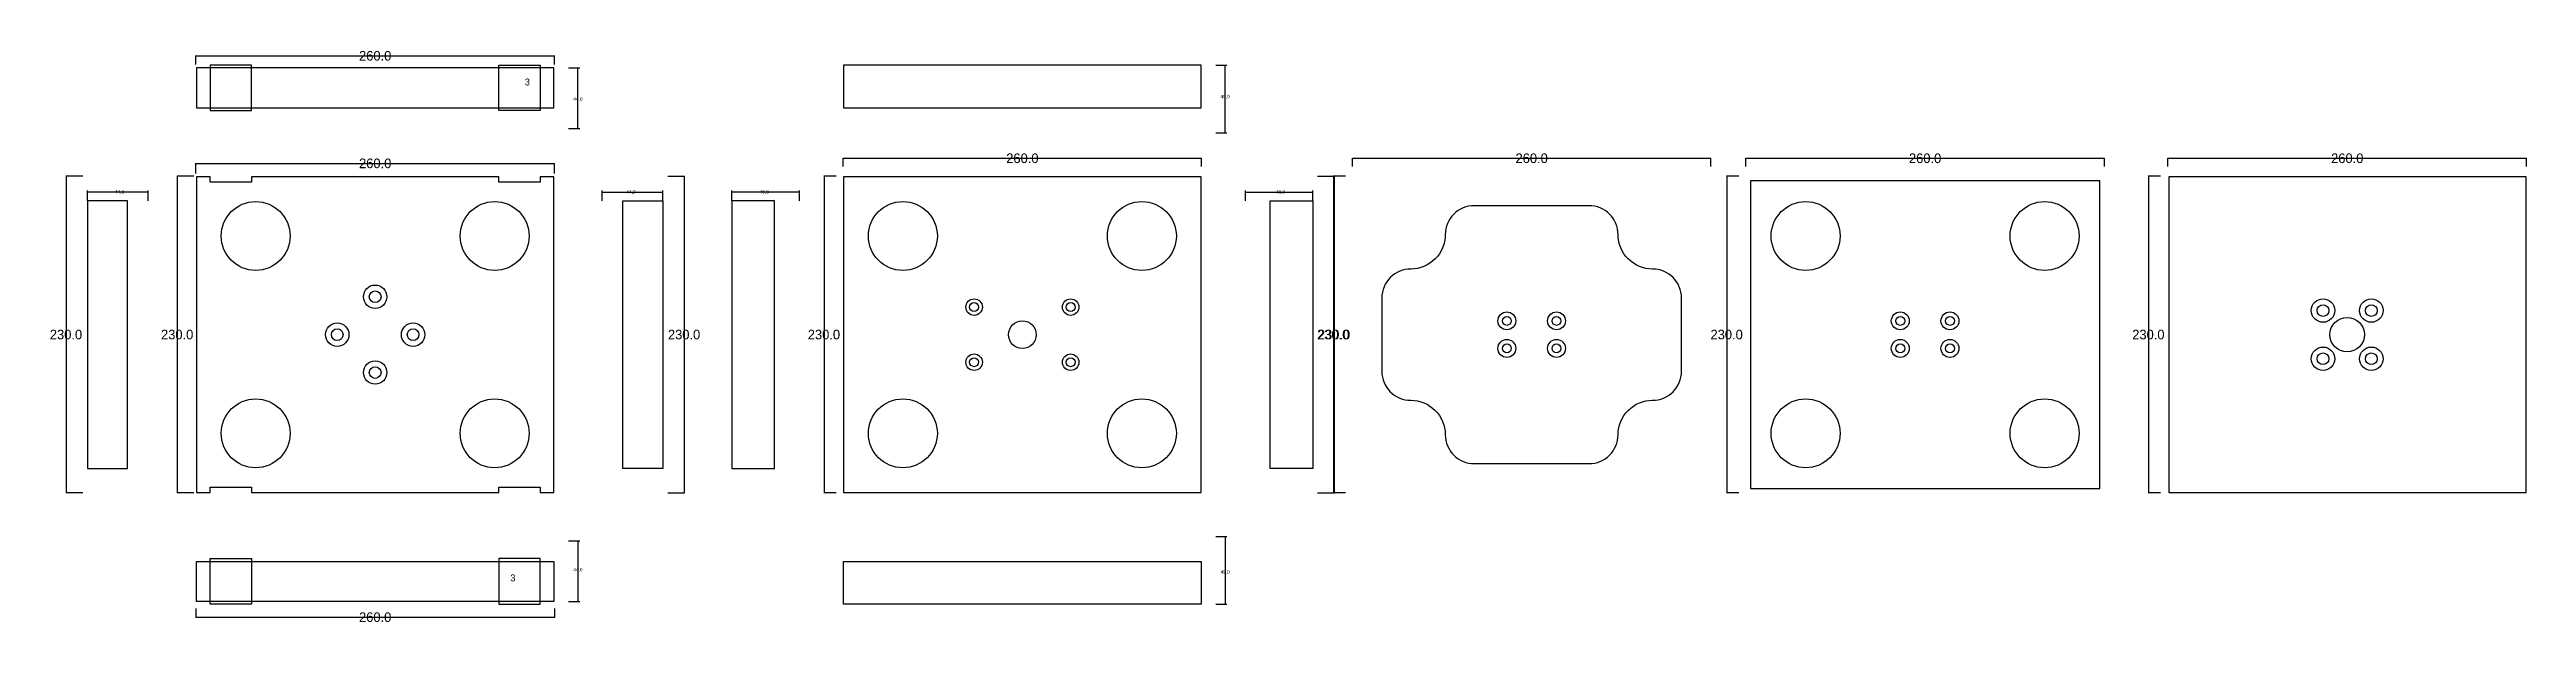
# Model space of a CAD drawing. Header units: millimetres. Extents: x 375 to 2171, y 170 to 587.
import ezdxf

# ---------------------------------------------------------------- set-up
doc = ezdxf.new("R2010")
doc.units = ezdxf.units.MM
for name, color, linetype in [('TEXT', 3, 'Continuous'), ('볼트 구멍', 7, 'Continuous'), ('치구', 7, 'Continuous'), ('치수', 7, 'Continuous')]:
    doc.layers.add(name, color=color, linetype=linetype)
doc.dimstyles.new('ISO-25', dxfattribs={"dimtxt": 2.5, "dimasz": 2.5, "dimexe": 1.25, "dimexo": 0.625, "dimtad": 1, "dimtxsty": 'Standard', "dimcen": 2.5, "dimadec": 0, "dimazin": 0, "dimtfac": 1, "dimtmove": 0, "dimatfit": 3, "dimfxl": 0, "dimarcsym": 0})
doc.dimstyles.get("Standard").update_dxf_attribs({"dimtxt": 7, "dimasz": 0.18, "dimexe": 0.18, "dimexo": 0.0625, "dimgap": 0.09, "dimtad": 0, "dimtih": 1, "dimtoh": 1, "dimdec": 1, "dimzin": 0, "dimdsep": 46, "dimtxsty": 'Standard', "dimcen": 0.09, "dimadec": 0, "dimazin": 0, "dimtfac": 1, "dimtdec": 1, "dimtofl": 0, "dimtmove": 0, "dimatfit": 3, "dimfxl": 0, "dimtolj": 1, "dimtzin": 0, "dimarcsym": 0})

# ---------------------------------------------------------------- blocks, each defined once
blk = doc.blocks.new('*D25')
at = {"color": 0, "lineweight": -2}
for p, q in [((481.3, 496.9), (481.3, 504.4)), ((481.3, 504.2), (741.3, 504.2)), ((741.3, 496.9), (741.3, 504.4))]:
    blk.add_line(p, q, dxfattribs=at)
for points in [[(481.3, 504.2), (481.5, 504.2), (481.5, 504.2)], [(741.3, 504.2), (741.1, 504.2), (741.1, 504.2)]]:
    blk.add_solid(points)
at = {"layer": 'Defpoints'}
for p in [(481.3, 504.2), (741.3, 504.2), (481.3, 496.8), (741.3, 496.8)]:
    blk.add_point(p, dxfattribs=at)
at = {"insert": (611.3, 504.3), "char_height": 7, "attachment_point": 5}
blk.add_mtext('260.0', dxfattribs=at)
blk = doc.blocks.new('*D26')
at = {"color": 0, "lineweight": -2}
for p, q in [((945.6, 495), (936.6, 495)), ((936.8, 495), (936.8, 265)), ((945.6, 265), (936.6, 265))]:
    blk.add_line(p, q, dxfattribs=at)
for points in [[(936.8, 495), (936.8, 494.8), (936.8, 494.8)], [(936.8, 265), (936.8, 265.1), (936.8, 265.1)]]:
    blk.add_solid(points)
at = {"layer": 'Defpoints'}
for p in [(936.8, 495), (945.7, 495), (936.8, 265), (945.7, 265)]:
    blk.add_point(p, dxfattribs=at)
at = {"insert": (936.7, 380), "char_height": 7, "attachment_point": 5}
blk.add_mtext('230.0', dxfattribs=at)
blk = doc.blocks.new('*D27')
at = {"color": 0, "lineweight": -2}
for p, q in [((751.6, 230.3), (759.6, 230.3)), ((758.3, 230.3), (758.3, 186.3)), ((751.6, 186.3), (759.6, 186.3))]:
    blk.add_line(p, q, dxfattribs=at)
for points in [[(758.3, 230.3), (758.7, 227.8), (757.9, 227.8)], [(758.3, 186.3), (757.9, 188.8), (758.7, 188.8)]]:
    blk.add_solid(points)
at = {"layer": 'Defpoints'}
for p in [(751, 230.3), (758.3, 230.3), (751, 186.3), (758.3, 186.3)]:
    blk.add_point(p, dxfattribs=at)
at = {"insert": (758.3, 209.1), "char_height": 2.5, "attachment_point": 5}
blk.add_mtext('44,0', dxfattribs=at)
blk = doc.blocks.new('*D28')
at = {"color": 0, "lineweight": -2}
for p, q in [((481.3, 181.1), (481.3, 174.6)), ((741.3, 181.1), (741.3, 174.6)), ((481.3, 174.8), (741.3, 174.8))]:
    blk.add_line(p, q, dxfattribs=at)
for points in [[(481.3, 174.8), (481.5, 174.8), (481.5, 174.8)], [(741.3, 174.8), (741.1, 174.8), (741.1, 174.8)]]:
    blk.add_solid(points)
at = {"layer": 'Defpoints'}
for p in [(481.3, 181.2), (741.3, 181.2), (481.3, 174.8), (741.3, 174.8)]:
    blk.add_point(p, dxfattribs=at)
at = {"insert": (611.3, 174.8), "char_height": 7, "attachment_point": 5}
blk.add_mtext('260.0', dxfattribs=at)
blk = doc.blocks.new('*D29')
at = {"color": 0, "lineweight": -2}
for p, q in [((402.7, 477.2), (402.7, 484.7)), ((446.7, 483.4), (402.7, 483.4)), ((446.7, 477.2), (446.7, 484.7))]:
    blk.add_line(p, q, dxfattribs=at)
for points in [[(402.7, 483.4), (405.2, 483.9), (405.2, 483)], [(446.7, 483.4), (444.2, 483), (444.2, 483.9)]]:
    blk.add_solid(points)
at = {"layer": 'Defpoints'}
for p in [(402.7, 483.4), (402.7, 476.6), (446.7, 483.4), (446.7, 476.6)]:
    blk.add_point(p, dxfattribs=at)
at = {"insert": (425.9, 483.4), "char_height": 2.5, "attachment_point": 5}
blk.add_mtext('44,0', dxfattribs=at)
blk = doc.blocks.new('*D30')
at = {"color": 0, "lineweight": -2}
for p, q in [((399.2, 495), (387, 495)), ((387.2, 495), (387.2, 265)), ((399.2, 265), (387, 265))]:
    blk.add_line(p, q, dxfattribs=at)
for points in [[(387.2, 495), (387.2, 494.8), (387.2, 494.8)], [(387.2, 265), (387.2, 265.1), (387.2, 265.1)]]:
    blk.add_solid(points)
at = {"layer": 'Defpoints'}
for p in [(387.2, 495), (399.3, 495), (387.2, 265), (399.3, 265)]:
    blk.add_point(p, dxfattribs=at)
at = {"insert": (387.1, 380), "char_height": 7, "attachment_point": 5}
blk.add_mtext('230.0', dxfattribs=at)
blk = doc.blocks.new('*D31')
at = {"color": 0, "lineweight": -2}
for p, q in [((479.8, 495), (467.6, 495)), ((467.8, 495), (467.8, 265)), ((479.8, 265), (467.6, 265))]:
    blk.add_line(p, q, dxfattribs=at)
for points in [[(467.8, 495), (467.8, 494.8), (467.7, 494.8)], [(467.8, 265), (467.7, 265.1), (467.8, 265.1)]]:
    blk.add_solid(points)
at = {"layer": 'Defpoints'}
for p in [(467.8, 495), (479.8, 495), (467.8, 265), (479.8, 265)]:
    blk.add_point(p, dxfattribs=at)
at = {"insert": (467.7, 380), "char_height": 7, "attachment_point": 5}
blk.add_mtext('230.0', dxfattribs=at)
blk = doc.blocks.new('*D32')
at = {"color": 0, "lineweight": -2}
for p, q in [((823.4, 495), (835.6, 495)), ((835.4, 495), (835.4, 265)), ((823.4, 265), (835.6, 265))]:
    blk.add_line(p, q, dxfattribs=at)
for points in [[(835.4, 495), (835.5, 494.8), (835.4, 494.8)], [(835.4, 265), (835.4, 265.1), (835.5, 265.1)]]:
    blk.add_solid(points)
at = {"layer": 'Defpoints'}
for p in [(823.4, 495), (835.4, 495), (823.4, 265), (835.4, 265)]:
    blk.add_point(p, dxfattribs=at)
at = {"insert": (835.3, 380), "char_height": 7, "attachment_point": 5}
blk.add_mtext('230.0', dxfattribs=at)
blk = doc.blocks.new('*D33')
at = {"color": 0, "lineweight": -2}
for p, q in [((870, 477.2), (870, 484.7)), ((919, 483.4), (870, 483.4)), ((919, 477.2), (919, 484.7))]:
    blk.add_line(p, q, dxfattribs=at)
for points in [[(870, 483.4), (872.5, 483.9), (872.5, 483)], [(919, 483.4), (916.5, 483), (916.5, 483.9)]]:
    blk.add_solid(points)
at = {"layer": 'Defpoints'}
for p in [(870, 483.4), (870, 476.6), (919, 483.4), (919, 476.6)]:
    blk.add_point(p, dxfattribs=at)
at = {"insert": (893.4, 483.4), "char_height": 2.5, "attachment_point": 5}
blk.add_mtext('49,0', dxfattribs=at)
blk = doc.blocks.new('*D34')
at = {"color": 0, "lineweight": -2}
for p, q in [((776, 477.2), (776, 484.7)), ((776, 483.4), (820, 483.4)), ((820, 477.2), (820, 484.7))]:
    blk.add_line(p, q, dxfattribs=at)
for points in [[(776, 483.4), (778.5, 483.9), (778.5, 483)], [(820, 483.4), (817.5, 483), (817.5, 483.9)]]:
    blk.add_solid(points)
at = {"layer": 'Defpoints'}
for p in [(776, 483.4), (776, 476.6), (820, 483.4), (820, 476.6)]:
    blk.add_point(p, dxfattribs=at)
at = {"insert": (796.8, 483.4), "char_height": 2.5, "attachment_point": 5}
blk.add_mtext('44,0', dxfattribs=at)
blk = doc.blocks.new('*D35')
at = {"color": 0, "lineweight": -2}
for p, q in [((1220.9, 233.3), (1228.9, 233.3)), ((1227.6, 233.3), (1227.6, 184.3)), ((1220.9, 184.3), (1228.9, 184.3))]:
    blk.add_line(p, q, dxfattribs=at)
for points in [[(1227.6, 233.3), (1228, 230.8), (1227.2, 230.8)], [(1227.6, 184.3), (1227.2, 186.8), (1228, 186.8)]]:
    blk.add_solid(points)
at = {"layer": 'Defpoints'}
for p in [(1220.3, 233.3), (1227.6, 233.3), (1220.3, 184.3), (1227.6, 184.3)]:
    blk.add_point(p, dxfattribs=at)
at = {"insert": (1227.6, 207.4), "char_height": 2.5, "attachment_point": 5}
blk.add_mtext('49,0', dxfattribs=at)
blk = doc.blocks.new('*D36')
at = {"color": 0, "lineweight": -2}
for p, q in [((1314.9, 495), (1305.9, 495)), ((1306.1, 495), (1306.1, 265)), ((1314.9, 265), (1305.9, 265))]:
    blk.add_line(p, q, dxfattribs=at)
for points in [[(1306.1, 495), (1306.1, 494.8), (1306.1, 494.8)], [(1306.1, 265), (1306.1, 265.1), (1306.1, 265.1)]]:
    blk.add_solid(points)
at = {"layer": 'Defpoints'}
for p in [(1306.1, 495), (1315, 495), (1306.1, 265), (1315, 265)]:
    blk.add_point(p, dxfattribs=at)
at = {"insert": (1306, 380), "char_height": 7, "attachment_point": 5}
blk.add_mtext('230.0', dxfattribs=at)
blk = doc.blocks.new('*D37')
at = {"color": 0, "lineweight": -2}
for p, q in [((1294.7, 495), (1306.9, 495)), ((1306.7, 495), (1306.7, 265)), ((1294.7, 265), (1306.9, 265))]:
    blk.add_line(p, q, dxfattribs=at)
for points in [[(1306.7, 495), (1306.8, 494.8), (1306.7, 494.8)], [(1306.7, 265), (1306.7, 265.1), (1306.8, 265.1)]]:
    blk.add_solid(points)
at = {"layer": 'Defpoints'}
for p in [(1294.7, 495), (1306.7, 495), (1294.7, 265), (1306.7, 265)]:
    blk.add_point(p, dxfattribs=at)
at = {"insert": (1306.6, 380), "char_height": 7, "attachment_point": 5}
blk.add_mtext('230.0', dxfattribs=at)
blk = doc.blocks.new('*D38')
at = {"color": 0, "lineweight": -2}
for p, q in [((1242.3, 477.2), (1242.3, 484.7)), ((1242.3, 483.4), (1291.3, 483.4)), ((1291.3, 477.2), (1291.3, 484.7))]:
    blk.add_line(p, q, dxfattribs=at)
for points in [[(1242.3, 483.4), (1244.8, 483.9), (1244.8, 483)], [(1291.3, 483.4), (1288.8, 483), (1288.8, 483.9)]]:
    blk.add_solid(points)
at = {"layer": 'Defpoints'}
for p in [(1242.3, 483.4), (1242.3, 476.6), (1291.3, 483.4), (1291.3, 476.6)]:
    blk.add_point(p, dxfattribs=at)
at = {"insert": (1267.8, 483.4), "char_height": 2.5, "attachment_point": 5}
blk.add_mtext('49,0', dxfattribs=at)
blk = doc.blocks.new('*D39')
at = {"color": 0, "lineweight": -2}
for p, q in [((1600.2, 495), (1591.2, 495)), ((1591.4, 495), (1591.4, 265)), ((1600.2, 265), (1591.2, 265))]:
    blk.add_line(p, q, dxfattribs=at)
for points in [[(1591.4, 495), (1591.4, 494.8), (1591.4, 494.8)], [(1591.4, 265), (1591.4, 265.1), (1591.4, 265.1)]]:
    blk.add_solid(points)
at = {"layer": 'Defpoints'}
for p in [(1591.4, 495), (1600.3, 495), (1591.4, 265), (1600.3, 265)]:
    blk.add_point(p, dxfattribs=at)
at = {"insert": (1591.3, 380), "char_height": 7, "attachment_point": 5}
blk.add_mtext('230.0', dxfattribs=at)
blk = doc.blocks.new('*D40')
at = {"color": 0, "lineweight": -2}
for p, q in [((751.6, 573.6), (759.6, 573.6)), ((758.3, 529.6), (758.3, 573.6)), ((751.6, 529.6), (759.6, 529.6))]:
    blk.add_line(p, q, dxfattribs=at)
for points in [[(758.3, 573.6), (758.7, 571.1), (757.9, 571.1)], [(758.3, 529.6), (757.9, 532.1), (758.7, 532.1)]]:
    blk.add_solid(points)
at = {"layer": 'Defpoints'}
for p in [(751, 573.6), (758.3, 573.6), (751, 529.6), (758.3, 529.6)]:
    blk.add_point(p, dxfattribs=at)
at = {"insert": (758.3, 550.8), "char_height": 2.5, "attachment_point": 5}
blk.add_mtext('44,0', dxfattribs=at)
blk = doc.blocks.new('*D41')
at = {"color": 0, "lineweight": -2}
for p, q in [((481.3, 576.1), (481.3, 582.6)), ((481.3, 582.4), (741.3, 582.4)), ((741.3, 576.1), (741.3, 582.6))]:
    blk.add_line(p, q, dxfattribs=at)
for points in [[(481.3, 582.4), (481.5, 582.5), (481.5, 582.4)], [(741.3, 582.4), (741.1, 582.4), (741.1, 582.5)]]:
    blk.add_solid(points)
at = {"layer": 'Defpoints'}
for p in [(481.3, 582.4), (481.3, 576), (741.3, 582.4), (741.3, 576)]:
    blk.add_point(p, dxfattribs=at)
at = {"insert": (611.3, 582.4), "char_height": 7, "attachment_point": 5}
blk.add_mtext('260.0', dxfattribs=at)
blk = doc.blocks.new('*D42')
at = {"color": 0, "lineweight": -2}
for p, q in [((1319.9, 502.1), (1319.9, 508.1)), ((1319.9, 508), (1579.9, 508)), ((1579.9, 502.1), (1579.9, 508.1))]:
    blk.add_line(p, q, dxfattribs=at)
for points in [[(1319.9, 508), (1320.1, 508), (1320.1, 507.9)], [(1579.9, 508), (1579.7, 507.9), (1579.7, 508)]]:
    blk.add_solid(points)
at = {"layer": 'Defpoints'}
for p in [(1319.9, 508), (1579.9, 508), (1319.9, 502.1), (1579.9, 502.1)]:
    blk.add_point(p, dxfattribs=at)
at = {"insert": (1449.9, 508), "char_height": 7, "attachment_point": 5}
blk.add_mtext('260.0', dxfattribs=at)
blk = doc.blocks.new('*D43')
at = {"color": 0, "lineweight": -2}
for p, q in [((1220.9, 575.6), (1228.9, 575.6)), ((1227.6, 526.6), (1227.6, 575.6)), ((1220.9, 526.6), (1228.9, 526.6))]:
    blk.add_line(p, q, dxfattribs=at)
for points in [[(1227.6, 575.6), (1228, 573.1), (1227.2, 573.1)], [(1227.6, 526.6), (1227.2, 529.1), (1228, 529.1)]]:
    blk.add_solid(points)
at = {"layer": 'Defpoints'}
for p in [(1220.3, 575.6), (1227.6, 575.6), (1220.3, 526.6), (1227.6, 526.6)]:
    blk.add_point(p, dxfattribs=at)
at = {"insert": (1227.6, 552.6), "char_height": 2.5, "attachment_point": 5}
blk.add_mtext('49,0', dxfattribs=at)
blk = doc.blocks.new('*D44')
at = {"color": 0, "lineweight": -2}
for p, q in [((950.6, 502.1), (950.6, 508.1)), ((950.6, 508), (1210.6, 508)), ((1210.6, 502.1), (1210.6, 508.1))]:
    blk.add_line(p, q, dxfattribs=at)
for points in [[(950.6, 508), (950.8, 508), (950.8, 507.9)], [(1210.6, 508), (1210.4, 507.9), (1210.4, 508)]]:
    blk.add_solid(points)
at = {"layer": 'Defpoints'}
for p in [(950.6, 508), (1210.6, 508), (950.6, 502.1), (1210.6, 502.1)]:
    blk.add_point(p, dxfattribs=at)
at = {"insert": (1080.6, 508), "char_height": 7, "attachment_point": 5}
blk.add_mtext('260.0', dxfattribs=at)
blk = doc.blocks.new('*D45')
at = {"color": 0, "lineweight": -2}
for p, q in [((1605.2, 502.1), (1605.2, 508.1)), ((1605.2, 508), (1865.2, 508)), ((1865.2, 502.1), (1865.2, 508.1))]:
    blk.add_line(p, q, dxfattribs=at)
for points in [[(1605.2, 508), (1605.4, 508), (1605.4, 507.9)], [(1865.2, 508), (1865, 507.9), (1865, 508)]]:
    blk.add_solid(points)
at = {"layer": 'Defpoints'}
for p in [(1605.2, 508), (1865.2, 508), (1605.2, 502.1), (1865.2, 502.1)]:
    blk.add_point(p, dxfattribs=at)
at = {"insert": (1735.2, 508), "char_height": 7, "attachment_point": 5}
blk.add_mtext('260.0', dxfattribs=at)
blk = doc.blocks.new('*D46')
at = {"color": 0, "lineweight": -2}
for p, q in [((1906, 495), (1897, 495)), ((1897.2, 495), (1897.2, 265)), ((1906, 265), (1897, 265))]:
    blk.add_line(p, q, dxfattribs=at)
for points in [[(1897.2, 495), (1897.2, 494.8), (1897.2, 494.8)], [(1897.2, 265), (1897.2, 265.1), (1897.2, 265.1)]]:
    blk.add_solid(points)
at = {"layer": 'Defpoints'}
for p in [(1897.2, 495), (1906.1, 495), (1897.2, 265), (1906.1, 265)]:
    blk.add_point(p, dxfattribs=at)
at = {"insert": (1897.1, 380), "char_height": 7, "attachment_point": 5}
blk.add_mtext('230.0', dxfattribs=at)
blk = doc.blocks.new('*D47')
at = {"color": 0, "lineweight": -2}
for p, q in [((1911.3, 502.1), (1911.3, 508.1)), ((1911.3, 508), (2171.3, 508)), ((2171.3, 502.1), (2171.3, 508.1))]:
    blk.add_line(p, q, dxfattribs=at)
for points in [[(1911.3, 508), (1911.4, 508), (1911.4, 507.9)], [(2171.3, 508), (2171.1, 507.9), (2171.1, 508)]]:
    blk.add_solid(points)
at = {"layer": 'Defpoints'}
for p in [(1911.3, 508), (2171.3, 508), (1911.3, 502.1), (2171.3, 502.1)]:
    blk.add_point(p, dxfattribs=at)
at = {"insert": (2041.3, 508), "char_height": 7, "attachment_point": 5}
blk.add_mtext('260.0', dxfattribs=at)

msp = doc.modelspace()

# ---------------------------------------------------------------- linework, layer by layer
at = {"layer": '볼트 구멍', "color": 2}
for centre in [(611.3, 407.47), (583.8, 379.97), (638.8, 379.97), (611.3, 352.47)]:
    msp.add_circle(centre, 8.5, dxfattribs=at)
at = {"layer": '볼트 구멍', "color": 3}
for centre, radius in [((611.3, 407.47), 4.25), ((1045.6, 399.97), 3.25), ((1115.6, 399.97), 3.25), ((2023.75, 397.47), 4.25), ((2058.75, 397.47), 4.25), ((583.8, 379.97), 4.25), ((638.8, 379.97), 4.25), ((1080.6, 379.97), 10), ((1431.9, 389.97), 3.25), ((1467.9, 389.97), 3.25), ((1717.2, 389.97), 3.25), ((1753.2, 389.97), 3.25), ((2041.25, 379.97), 12.5), ((1045.6, 359.97), 3.25), ((1115.6, 359.97), 3.25), ((1431.9, 369.97), 3.25), ((1467.9, 369.97), 3.25), ((1717.2, 369.97), 3.25), ((1753.2, 369.97), 3.25), ((2023.75, 362.47), 4.25), ((2058.75, 362.47), 4.25), ((611.3, 352.47), 4.25)]:
    msp.add_circle(centre, radius, dxfattribs=at)
at = {"layer": '볼트 구멍', "color": 6}
for centre, radius in [((1045.6, 399.97), 6), ((1115.6, 399.97), 6), ((1431.9, 389.97), 6.5), ((1467.9, 389.97), 6.5), ((1717.2, 389.97), 6.5), ((1753.2, 389.97), 6.5), ((2023.75, 397.47), 8.5), ((2058.75, 397.47), 8.5), ((1045.6, 359.97), 6), ((1115.6, 359.97), 6), ((1431.9, 369.97), 6.5), ((1467.9, 369.97), 6.5), ((1717.2, 369.97), 6.5), ((1753.2, 369.97), 6.5), ((2023.75, 362.47), 8.5), ((2058.75, 362.47), 8.5)]:
    msp.add_circle(centre, radius, dxfattribs=at)
at = {"layer": '치구', "color": 1}
for points in [[(491.65, 542.62), (521.65, 542.62), (521.65, 575.62), (491.65, 575.62)], [(730.95, 542.62), (700.95, 542.62), (700.95, 575.62), (730.95, 575.62)], [(491.65, 217.32), (521.65, 217.32), (521.65, 184.32), (491.65, 184.32)], [(730.95, 217.32), (700.95, 217.32), (700.95, 184.32), (730.95, 184.32)]]:
    msp.add_lwpolyline(points, close=True, dxfattribs=at)
at = {"layer": '치구'}
for points in [[(950.95, 544.62), (1210.25, 544.62), (1210.25, 575.62), (950.95, 575.62)], [(481.65, 544.62), (740.95, 544.62), (740.95, 573.62), (481.65, 573.62)], [(481.65, 265.32), (491.65, 265.32), (491.65, 269.32), (521.65, 269.32), (521.65, 265.32), (700.95, 265.32), (700.95, 269.32), (730.95, 269.32), (730.95, 265.32), (740.95, 265.32), (740.95, 494.62), (730.95, 494.62), (730.95, 490.62), (700.95, 490.62), (700.95, 494.62), (521.65, 494.62), (521.65, 490.62), (491.65, 490.62), (491.65, 494.62), (481.65, 494.62)], [(950.95, 494.62), (950.95, 265.32), (1210.25, 265.32), (1210.25, 494.62)], [(1608.55, 491.62), (1608.55, 268.32), (1861.85, 268.32), (1861.85, 491.62)], [(1911.85, 494.62), (1911.85, 265.32), (2171.15, 265.32), (2171.15, 494.62)], [(431.65, 477.22), (402.65, 477.22), (402.65, 282.72), (431.65, 282.72)], [(790.95, 477.22), (819.95, 477.22), (819.95, 282.72), (790.95, 282.72)], [(900.95, 477.22), (869.95, 477.22), (869.95, 282.72), (900.95, 282.72)], [(1260.25, 477.22), (1291.25, 477.22), (1291.25, 282.72), (1260.25, 282.72)], [(481.65, 215.32), (740.95, 215.32), (740.95, 186.32), (481.65, 186.32)], [(950.95, 215.32), (1210.25, 215.32), (1210.25, 184.32), (950.95, 184.32)]]:
    msp.add_lwpolyline(points, close=True, dxfattribs=at)
msp.add_lwpolyline([(1341.25, 353.32, 0.4142136), (1362.25, 332.32, -0.4142136), (1387.25, 307.32, 0.4142136), (1408.25, 286.32), (1491.55, 286.32, 0.4142136), (1512.55, 307.32, -0.4142136), (1537.55, 332.32, 0.4142136), (1558.55, 353.32), (1558.55, 406.62, 0.4142136), (1537.55, 427.62, -0.4142136), (1512.55, 452.62, 0.4142136), (1491.55, 473.62), (1408.25, 473.62, 0.4142136), (1387.25, 452.62, -0.4142136), (1362.25, 427.62, 0.4142136), (1341.25, 406.62)], format="xyb", close=True, dxfattribs=at)
for centre in [(524.65, 451.62), (697.95, 451.62), (993.95, 451.62), (1167.25, 451.62), (1648.55, 451.62), (1821.85, 451.62), (524.65, 308.32), (697.95, 308.32), (993.95, 308.32), (1167.25, 308.32), (1648.55, 308.32), (1821.85, 308.32)]:
    msp.add_circle(centre, 25, dxfattribs=at)

# ---------------------------------------------------------------- texts
at = {"layer": 'TEXT', "color": 1}
for p in [(719.77, 560.92), (709.29, 200.85)]:
    msp.add_text('3', height=5, dxfattribs=at).set_placement(p)

# ---------------------------------------------------------------- dimensions: what is measured, and where the dimension line sits
at = {"layer": '치수', "color": 4, "linetype": 'Continuous'}
for base, p1, p2, picture, middle in [((741.3, 582.44), (481.3, 576.04), (741.3, 576.04), '*D41', (611.3, 582.44)), ((741.3, 174.81), (481.3, 181.2), (741.3, 181.2), '*D28', (611.3, 174.81))]:
    dim = msp.add_linear_dim(base=base, p1=p1, p2=p2, dimstyle='Standard', override={"dimtxt": 5}, dxfattribs=at)
    dim.commit()
    dim.dimension.update_dxf_attribs({"geometry": picture, "text_midpoint": middle, "dimtype": 128})
at = {"layer": '치수', "color": 4}
for base, p1, p2, angle, picture, middle in [((1227.6, 575.62), (1220.28, 526.62), (1220.28, 575.62), 90, '*D43', (1227.6, 552.58)), ((758.3, 573.62), (750.98, 529.62), (750.98, 573.62), 90, '*D40', (758.3, 550.83)), ((402.65, 483.45), (446.65, 476.57), (402.65, 476.57), 180, '*D29', (425.85, 483.45)), ((869.95, 483.45), (918.95, 476.57), (869.95, 476.57), 180, '*D33', (893.41, 483.45)), ((758.3, 186.32), (750.98, 230.32), (750.98, 186.32), 270, '*D27', (758.3, 209.1)), ((1227.6, 184.32), (1220.28, 233.32), (1220.28, 184.32), 270, '*D35', (1227.6, 207.36))]:
    dim = msp.add_linear_dim(base=base, p1=p1, p2=p2, angle=angle, dimstyle='ISO-25', override={"dimtxt": 5, "dimdec": 1, "dimzin": 0, "dimtdec": 1}, dxfattribs=at)
    dim.commit()
    dim.dimension.update_dxf_attribs({"geometry": picture, "text_midpoint": middle, "dimtype": 128})
at = {"layer": '치수', "color": 4, "linetype": 'Continuous'}
for base, p1, p2, picture, middle in [((741.3, 504.19), (481.3, 496.79), (741.3, 496.79), '*D25', (611.3, 504.28)), ((1210.6, 507.96), (950.6, 502.07), (1210.6, 502.07), '*D44', (1080.6, 508.05)), ((1579.9, 507.96), (1319.9, 502.07), (1579.9, 502.07), '*D42', (1449.9, 508.05)), ((1865.2, 507.96), (1605.2, 502.07), (1865.2, 502.07), '*D45', (1735.2, 508.05)), ((2171.25, 507.96), (1911.25, 502.07), (2171.25, 502.07), '*D47', (2041.25, 508.05))]:
    dim = msp.add_linear_dim(base=base, p1=p1, p2=p2, dimstyle='Standard', override={"dimtxt": 5}, dxfattribs=at)
    dim.commit()
    dim.dimension.update_dxf_attribs({"geometry": picture, "text_midpoint": middle})
for base, p1, p2, picture, middle in [((387.19, 264.97), (399.26, 494.97), (399.26, 264.97), '*D30', (387.1, 379.97)), ((467.77, 264.97), (479.84, 494.97), (479.84, 264.97), '*D31', (467.68, 379.97)), ((835.42, 264.97), (823.35, 494.97), (823.35, 264.97), '*D32', (835.33, 379.97)), ((936.81, 264.97), (945.71, 494.97), (945.71, 264.97), '*D26', (936.72, 379.97)), ((1306.11, 264.97), (1315.01, 494.97), (1315.01, 264.97), '*D36', (1306.02, 379.97)), ((1306.72, 264.97), (1294.65, 494.97), (1294.65, 264.97), '*D37', (1306.63, 379.97)), ((1591.41, 264.97), (1600.31, 494.97), (1600.31, 264.97), '*D39', (1591.32, 379.97)), ((1897.21, 264.97), (1906.11, 494.97), (1906.11, 264.97), '*D46', (1897.12, 379.97))]:
    dim = msp.add_linear_dim(base=base, p1=p1, p2=p2, angle=90, dimstyle='Standard', override={"dimtxt": 5}, dxfattribs=at)
    dim.commit()
    dim.dimension.update_dxf_attribs({"geometry": picture, "text_midpoint": middle})
at = {"layer": '치수', "color": 4}
for base, p1, p2, picture, middle in [((819.95, 483.45), (775.95, 476.57), (819.95, 476.57), '*D34', (796.75, 483.45)), ((1291.25, 483.45), (1242.25, 476.57), (1291.25, 476.57), '*D38', (1267.79, 483.45))]:
    dim = msp.add_linear_dim(base=base, p1=p1, p2=p2, dimstyle='ISO-25', override={"dimtxt": 5, "dimdec": 1, "dimzin": 0, "dimtdec": 1}, dxfattribs=at)
    dim.commit()
    dim.dimension.update_dxf_attribs({"geometry": picture, "text_midpoint": middle, "dimtype": 128})

doc.saveas('drawing.dxf')
